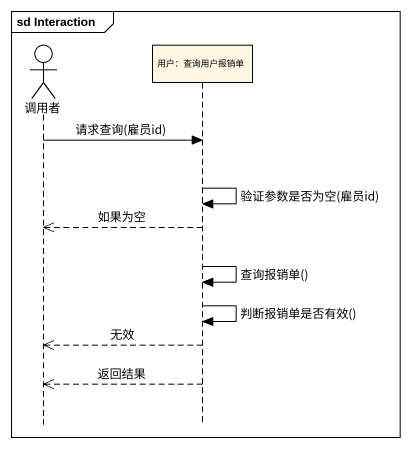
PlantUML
@startuml
mainframe sd Interaction
hide footbox
actor 调用者
participant "用户：查询用户报销单" as 用户_查询用户报销单

调用者 -> 用户_查询用户报销单 : 请求查询(雇员id)
用户_查询用户报销单 -> 用户_查询用户报销单 : 验证参数是否为空(雇员id)
用户_查询用户报销单 -->> 调用者 : 如果为空
用户_查询用户报销单 -> 用户_查询用户报销单 : 查询报销单()
用户_查询用户报销单 -> 用户_查询用户报销单 : 判断报销单是否有效()
用户_查询用户报销单 -->> 调用者 : 无效
用户_查询用户报销单 -->> 调用者 : 返回结果
@enduml
